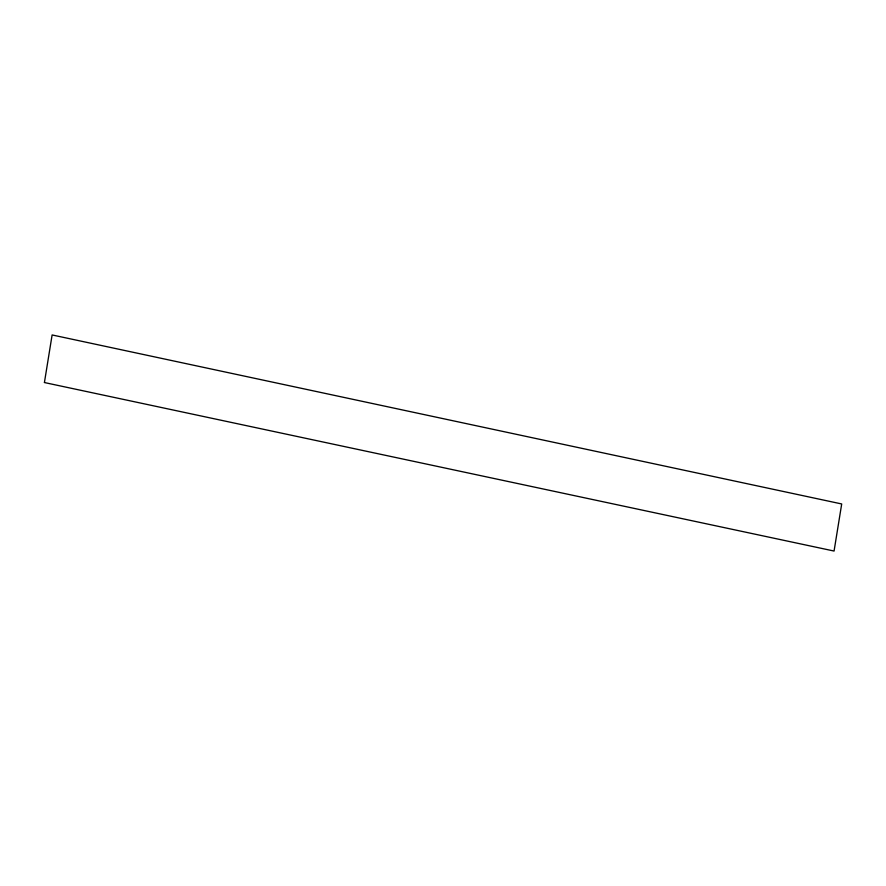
<?xml version="1.0" encoding="UTF-8"?>
<svg xmlns="http://www.w3.org/2000/svg" width="886" height="886" viewBox="0 0 886 886"><rect width="100%" height="100%" fill="white"/><g stroke="black" fill="none" stroke-linecap="round" stroke-linejoin="round"><path stroke-width="1.33" d="M44.499 382.043L52.119 334.952L841.7 503.957L834.069 551.048L44.3 382.519"/></g></svg>
